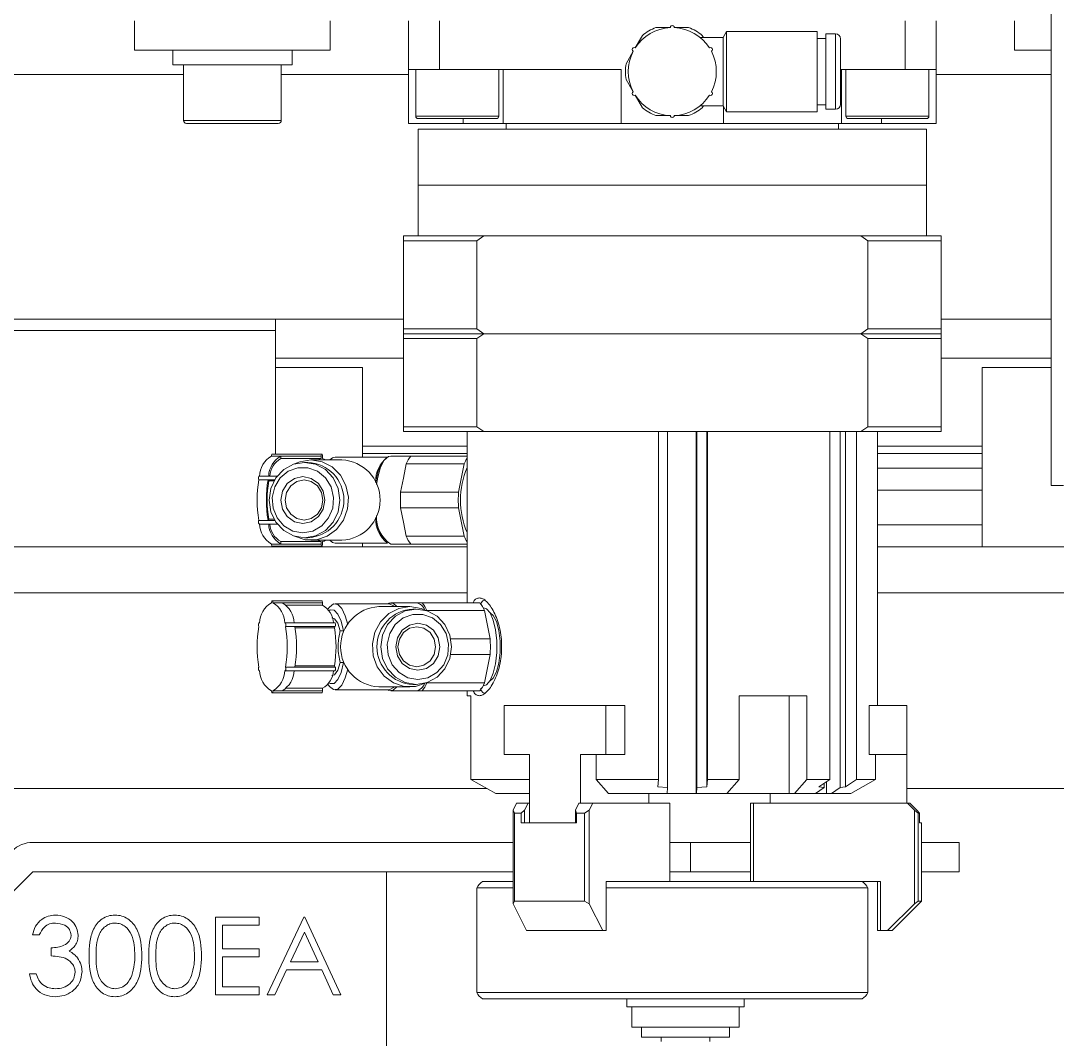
# Model space of a CAD drawing. Header units: millimetres. Extents: x 169 to 14583, y -399 to 10804.
# Drawn here: x 12020.7 to 12126.8, y 2174.3 to 2278.5 of the extents above; entities that cross this region are included whole.
import ezdxf

# ---------------------------------------------------------------- set-up
doc = ezdxf.new("R2010")
doc.units = ezdxf.units.MM
doc.header["$LTSCALE"] = 35

msp = doc.modelspace()

# ---------------------------------------------------------------- linework, layer by layer
at = {"color": 7, "linetype": 'Continuous', "lineweight": 18}
for p, q in [((12126.143, 2279.459), (12126.143, 2230.959)), ((12032.393, 2278.459), (12032.393, 2275.459)), ((12052.393, 2275.459), (12052.393, 2278.459)), ((12060.393, 2273.459), (12060.393, 2278.459)), ((12063.581, 2273.459), (12063.581, 2278.459)), ((12111.204, 2278.459), (12111.204, 2273.459)), ((12114.393, 2273.459), (12114.393, 2278.459)), ((12122.393, 2278.459), (12122.393, 2275.459)), ((12085.722, 2277.759), (12087.193, 2277.759)), ((12087.593, 2277.759), (12089.063, 2277.759)), ((12092.933, 2277.359), (12092.587, 2276.759)), ((12102.193, 2277.359), (12092.933, 2277.359)), ((12092.933, 2277.359), (12092.933, 2269.159)), ((12102.193, 2277.359), (12102.193, 2269.159)), ((12083.596, 2275.682), (12084.331, 2276.955)), ((12092.587, 2276.759), (12090.221, 2276.759)), ((12090.455, 2276.955), (12090.568, 2276.759)), ((12092.587, 2276.759), (12092.587, 2269.759)), ((12103.093, 2276.654), (12102.193, 2276.654)), ((12104.093, 2277.109), (12103.093, 2277.109)), ((12103.093, 2277.109), (12103.093, 2269.409)), ((12104.093, 2269.409), (12104.093, 2277.109)), ((12104.593, 2276.609), (12104.593, 2269.909)), ((12052.393, 2275.459), (12032.393, 2275.459)), ((12036.293, 2275.459), (12036.293, 2273.959)), ((12048.493, 2273.959), (12048.493, 2275.459)), ((12082.66, 2274.062), (12083.396, 2275.336)), ((12122.393, 2275.459), (12126.143, 2275.459)), ((12036.293, 2273.959), (12042.393, 2273.959)), ((12037.393, 2273.959), (12037.393, 2268.259)), ((12042.393, 2273.959), (12048.493, 2273.959)), ((12047.393, 2268.259), (12047.393, 2273.959)), ((12060.393, 2273.459), (12063.581, 2273.459)), ((12060.393, 2267.959), (12060.393, 2273.459)), ((12061.143, 2273.459), (12061.143, 2268.709)), ((12063.581, 2273.459), (12082.172, 2273.459)), ((12069.643, 2268.709), (12069.643, 2273.459)), ((12070.103, 2273.459), (12070.103, 2267.959)), ((12082.172, 2273.459), (12082.172, 2267.959)), ((12104.593, 2273.459), (12111.204, 2273.459)), ((12104.683, 2267.959), (12104.683, 2273.459)), ((12105.143, 2273.459), (12105.143, 2268.709)), ((12111.204, 2273.459), (12114.393, 2273.459)), ((12113.643, 2268.709), (12113.643, 2273.459)), ((12114.393, 2273.459), (12114.393, 2267.959)), ((11999.393, 2272.959), (12037.393, 2272.959)), ((12047.393, 2272.959), (12060.393, 2272.959)), ((12083.396, 2271.182), (12082.66, 2272.455)), ((12114.393, 2272.959), (12126.143, 2272.959)), ((12084.331, 2269.562), (12083.596, 2270.836)), ((12090.221, 2269.759), (12092.587, 2269.759)), ((12090.568, 2269.759), (12090.455, 2269.562)), ((12092.587, 2269.759), (12092.933, 2269.159)), ((12092.613, 2267.959), (12092.613, 2269.714)), ((12092.933, 2269.159), (12102.193, 2269.159)), ((12102.193, 2269.864), (12103.093, 2269.864)), ((12103.093, 2269.409), (12104.093, 2269.409)), ((12037.393, 2268.259), (12047.393, 2268.259)), ((12047.093, 2267.959), (12037.693, 2267.959)), ((12066.008, 2267.959), (12060.393, 2267.959)), ((12061.143, 2268.709), (12069.643, 2268.709)), ((12069.393, 2268.459), (12061.393, 2268.459)), ((12066.008, 2267.959), (12066.008, 2268.459)), ((12070.103, 2267.959), (12066.008, 2267.959)), ((12082.172, 2267.959), (12070.103, 2267.959)), ((12070.393, 2267.959), (12070.393, 2267.359)), ((12082.172, 2267.959), (12092.613, 2267.959)), ((12087.193, 2268.759), (12085.722, 2268.759)), ((12089.063, 2268.759), (12087.593, 2268.759)), ((12104.683, 2267.959), (12092.613, 2267.959)), ((12104.393, 2267.359), (12104.393, 2267.959)), ((12108.777, 2267.959), (12104.683, 2267.959)), ((12105.143, 2268.709), (12113.643, 2268.709)), ((12113.393, 2268.459), (12105.393, 2268.459)), ((12108.777, 2268.459), (12108.777, 2267.959)), ((12114.393, 2267.959), (12108.777, 2267.959)), ((12061.393, 2267.359), (12061.393, 2261.659)), ((12113.393, 2267.359), (12061.393, 2267.359)), ((12113.393, 2261.659), (12113.393, 2267.359)), ((12061.393, 2261.659), (12061.393, 2256.459)), ((12061.393, 2261.659), (12113.393, 2261.659)), ((12113.393, 2256.459), (12113.393, 2261.659)), ((12059.893, 2255.959), (12059.893, 2256.459)), ((12059.893, 2256.459), (12068.125, 2256.459)), ((12068.125, 2256.459), (12067.393, 2255.959)), ((12068.125, 2256.459), (12072.063, 2256.459)), ((12072.063, 2256.459), (12102.722, 2256.459)), ((12102.722, 2256.459), (12106.66, 2256.459)), ((12106.66, 2256.459), (12114.893, 2256.459)), ((12107.393, 2255.959), (12106.66, 2256.459)), ((12114.893, 2256.459), (12114.893, 2255.959)), ((12059.893, 2255.959), (12059.893, 2246.959)), ((12067.393, 2255.959), (12059.893, 2255.959)), ((12067.393, 2255.959), (12067.393, 2246.959)), ((12114.893, 2255.959), (12107.393, 2255.959)), ((12107.393, 2255.959), (12107.393, 2246.959)), ((12114.893, 2255.959), (12114.893, 2246.959)), ((12059.893, 2247.959), (11999.393, 2247.959)), ((12046.793, 2247.959), (12046.793, 2246.794)), ((12126.143, 2247.959), (12114.893, 2247.959)), ((12046.793, 2246.794), (12007.993, 2246.794)), ((12046.793, 2246.794), (12046.793, 2234.159)), ((12059.893, 2246.959), (12067.393, 2246.959)), ((12059.893, 2246.459), (12059.893, 2246.959)), ((12067.393, 2246.959), (12068.125, 2246.459)), ((12106.66, 2246.459), (12107.393, 2246.959)), ((12107.393, 2246.959), (12114.893, 2246.959)), ((12114.893, 2246.959), (12114.893, 2246.459)), ((12059.893, 2245.959), (12059.893, 2246.459)), ((12059.893, 2246.459), (12068.125, 2246.459)), ((12067.393, 2245.959), (12059.893, 2245.959)), ((12059.893, 2236.959), (12059.893, 2245.959)), ((12068.125, 2246.459), (12067.393, 2245.959)), ((12067.393, 2236.959), (12067.393, 2245.959)), ((12106.66, 2246.459), (12068.125, 2246.459)), ((12107.393, 2245.959), (12106.66, 2246.459)), ((12106.66, 2246.459), (12114.893, 2246.459)), ((12107.393, 2236.959), (12107.393, 2245.959)), ((12114.893, 2245.959), (12107.393, 2245.959)), ((12114.893, 2246.459), (12114.893, 2245.959)), ((12114.893, 2236.959), (12114.893, 2245.959)), ((12046.793, 2243.959), (12059.893, 2243.959)), ((12114.893, 2243.959), (12126.143, 2243.959)), ((12055.693, 2242.994), (12046.793, 2242.994)), ((12055.693, 2242.994), (12055.693, 2233.859)), ((12119.093, 2242.994), (12119.093, 2224.659)), ((12126.143, 2242.994), (12119.093, 2242.994)), ((12059.893, 2236.459), (12059.893, 2236.959)), ((12059.893, 2236.959), (12067.393, 2236.959)), ((12068.125, 2236.459), (12059.893, 2236.459)), ((12066.393, 2236.459), (12066.393, 2218.959)), ((12067.393, 2236.959), (12068.125, 2236.459)), ((12106.66, 2236.459), (12068.125, 2236.459)), ((12085.987, 2236.459), (12085.987, 2200.902)), ((12086.915, 2200.07), (12086.915, 2236.459)), ((12089.823, 2199.459), (12089.823, 2236.459)), ((12089.911, 2236.459), (12089.911, 2200.07)), ((12090.91, 2200.128), (12090.91, 2236.459)), ((12090.98, 2200.902), (12090.98, 2236.459)), ((12103.518, 2200.902), (12103.518, 2236.459)), ((12104.564, 2236.459), (12104.564, 2200.07)), ((12105.108, 2200.128), (12105.108, 2236.459)), ((12106.241, 2200.902), (12106.241, 2236.459)), ((12106.66, 2236.459), (12107.393, 2236.959)), ((12114.893, 2236.459), (12106.66, 2236.459)), ((12107.393, 2236.959), (12114.893, 2236.959)), ((12108.393, 2208.459), (12108.393, 2236.459)), ((12114.893, 2236.959), (12114.893, 2236.459)), ((12066.393, 2234.959), (12055.693, 2234.959)), ((12119.093, 2234.959), (12108.393, 2234.959)), ((12046.401, 2233.954), (12047.34, 2233.954)), ((12051.543, 2234.159), (12046.469, 2234.159)), ((12047.34, 2233.954), (12047.34, 2233.704)), ((12047.34, 2233.954), (12051.475, 2233.954)), ((12051.475, 2233.954), (12051.475, 2233.704)), ((12051.612, 2233.704), (12051.612, 2233.954)), ((12066.393, 2234.209), (12055.693, 2234.209)), ((12060.651, 2233.959), (12058.591, 2233.959)), ((12060.651, 2233.959), (12066.393, 2233.959)), ((12119.093, 2234.209), (12108.393, 2234.209)), ((12047.34, 2233.704), (12051.475, 2233.704)), ((12050.12, 2233.309), (12049.778, 2233.309)), ((12053.595, 2233.559), (12050.428, 2233.559)), ((12058.268, 2233.859), (12052.903, 2233.859)), ((12058.031, 2233.65), (12057.868, 2233.464)), ((12060.175, 2233.155), (12059.889, 2231.709)), ((12066.095, 2233.155), (12060.175, 2233.155)), ((12065.524, 2230.262), (12066.095, 2233.155)), ((12046.988, 2231.909), (12045.136, 2231.909)), ((12119.093, 2232.709), (12108.393, 2232.709)), ((12045.103, 2231.534), (12046.043, 2231.534)), ((12046.043, 2231.534), (12046.731, 2231.534)), ((12046.043, 2231.534), (12046.117, 2231.408)), ((12046.117, 2231.408), (12046.659, 2231.408)), ((12059.889, 2231.709), (12059.604, 2230.262)), ((12127.393, 2230.959), (12126.143, 2230.959)), ((12065.524, 2230.262), (12059.604, 2230.262)), ((12119.093, 2230.459), (12108.393, 2230.459)), ((12065.524, 2228.655), (12059.604, 2228.655)), ((12059.604, 2228.655), (12059.889, 2227.209)), ((12066.095, 2225.762), (12065.524, 2228.655)), ((12046.117, 2227.509), (12046.043, 2227.384)), ((12046.117, 2227.509), (12046.659, 2227.509)), ((12045.103, 2227.384), (12046.043, 2227.384)), ((12045.136, 2227.009), (12046.988, 2227.009)), ((12046.043, 2227.384), (12046.731, 2227.384)), ((12059.889, 2227.209), (12060.175, 2225.762)), ((12119.093, 2226.909), (12108.393, 2226.909)), ((12049.778, 2225.609), (12050.12, 2225.609)), ((12057.868, 2225.454), (12058.031, 2225.268)), ((12060.175, 2225.762), (12066.095, 2225.762)), ((12046.793, 2224.659), (12007.993, 2224.659)), ((12046.401, 2224.963), (12047.34, 2224.963)), ((12046.469, 2224.759), (12051.543, 2224.759)), ((12046.793, 2224.759), (12046.793, 2224.659)), ((12055.693, 2224.659), (12046.793, 2224.659)), ((12047.34, 2225.214), (12051.475, 2225.214)), ((12047.34, 2225.214), (12047.34, 2224.963)), ((12047.34, 2224.963), (12051.475, 2224.963)), ((12050.428, 2225.359), (12053.595, 2225.359)), ((12051.475, 2225.214), (12051.475, 2224.963)), ((12051.612, 2224.963), (12051.612, 2225.214)), ((12052.903, 2225.059), (12058.268, 2225.059)), ((12055.693, 2225.059), (12055.693, 2224.659)), ((12066.393, 2224.659), (12055.693, 2224.659)), ((12058.591, 2224.959), (12060.651, 2224.959)), ((12066.393, 2224.959), (12060.651, 2224.959)), ((12119.093, 2224.659), (12108.393, 2224.659)), ((12127.993, 2224.659), (12119.093, 2224.659)), ((12066.393, 2219.959), (11520.243, 2219.959)), ((12066.393, 2219.959), (11588.743, 2219.959)), ((12051.543, 2219.159), (12046.469, 2219.159)), ((12228.743, 2219.959), (12108.393, 2219.959)), ((12234.743, 2219.959), (12108.393, 2219.959)), ((12046.537, 2218.954), (12047.477, 2218.954)), ((12047.477, 2218.954), (12051.612, 2218.954)), ((12047.919, 2218.704), (12051.612, 2218.704)), ((12051.612, 2218.954), (12051.612, 2218.704)), ((12058.403, 2218.859), (12052.903, 2218.859)), ((12060.552, 2218.559), (12057.385, 2218.559)), ((12061.222, 2218.959), (12058.591, 2218.959)), ((12061.202, 2218.309), (12060.86, 2218.309)), ((12061.222, 2218.959), (12061.793, 2218.959)), ((12061.793, 2218.959), (12067.714, 2218.959)), ((12062.269, 2218.155), (12062.273, 2218.136)), ((12068.19, 2218.155), (12062.269, 2218.155)), ((12068.082, 2218.449), (12068.055, 2218.449)), ((12068.761, 2215.262), (12068.19, 2218.155)), ((12045.178, 2216.909), (12045.136, 2216.909)), ((12052.876, 2216.909), (12047.802, 2216.909)), ((12047.835, 2216.534), (12048.774, 2216.534)), ((12048.774, 2216.534), (12052.909, 2216.534)), ((12048.796, 2216.408), (12052.835, 2216.408)), ((12052.909, 2216.534), (12052.835, 2216.408)), ((12053.419, 2216.084), (12053.752, 2216.084)), ((12068.761, 2215.262), (12064.74, 2215.262)), ((12053.752, 2212.834), (12053.419, 2212.834)), ((12068.761, 2213.655), (12064.74, 2213.655)), ((12068.19, 2210.762), (12068.761, 2213.655)), ((12045.136, 2212.009), (12045.178, 2212.009)), ((12047.802, 2212.009), (12052.876, 2212.009)), ((12047.835, 2212.384), (12048.774, 2212.384)), ((12048.774, 2212.384), (12052.909, 2212.384)), ((12048.796, 2212.509), (12052.835, 2212.509)), ((12052.835, 2212.509), (12052.909, 2212.384)), ((12060.86, 2210.609), (12061.202, 2210.609)), ((12062.273, 2210.782), (12062.269, 2210.762)), ((12062.269, 2210.762), (12068.19, 2210.762)), ((12046.469, 2209.759), (12051.543, 2209.759)), ((12046.537, 2209.963), (12047.477, 2209.963)), ((12047.477, 2209.963), (12051.612, 2209.963)), ((12047.919, 2210.214), (12051.612, 2210.214)), ((12051.612, 2210.214), (12051.612, 2209.963)), ((12052.903, 2210.059), (12058.403, 2210.059)), ((12057.385, 2210.359), (12060.552, 2210.359)), ((12058.591, 2209.959), (12061.222, 2209.959)), ((12061.793, 2209.959), (12061.222, 2209.959)), ((12067.714, 2209.959), (12061.793, 2209.959)), ((12066.393, 2209.959), (12066.393, 2209.459)), ((12068.055, 2210.469), (12068.082, 2210.469)), ((12066.777, 2209.459), (12066.393, 2209.459)), ((12066.777, 2200.902), (12066.777, 2209.459)), ((12070.196, 2203.459), (12070.196, 2208.459)), ((12070.196, 2208.459), (12080.589, 2208.459)), ((12080.589, 2208.459), (12080.589, 2203.459)), ((12080.589, 2208.459), (12082.526, 2208.459)), ((12082.526, 2208.459), (12082.526, 2203.459)), ((12101.165, 2209.459), (12094.236, 2209.459)), ((12094.236, 2209.459), (12094.236, 2200.902)), ((12099.357, 2209.459), (12099.357, 2199.459)), ((12101.165, 2200.902), (12101.165, 2209.459)), ((12111.393, 2208.459), (12107.517, 2208.459)), ((12107.517, 2203.459), (12107.517, 2208.459)), ((12111.393, 2203.459), (12111.393, 2208.459)), ((12072.795, 2203.459), (12070.196, 2203.459)), ((12072.795, 2196.459), (12072.795, 2203.459)), ((12080.589, 2203.459), (12077.991, 2203.459)), ((12077.991, 2203.459), (12077.991, 2198.459)), ((12079.598, 2203.459), (12079.598, 2200.902)), ((12080.589, 2203.459), (12082.526, 2203.459)), ((12111.393, 2203.459), (12107.517, 2203.459)), ((12108.177, 2200.902), (12108.177, 2203.459)), ((12111.393, 2198.459), (12111.393, 2203.459)), ((12068.446, 2199.959), (11520.243, 2199.959)), ((12066.777, 2200.902), (12072.795, 2200.902)), ((12069.33, 2199.459), (12066.777, 2200.902)), ((12079.598, 2200.902), (12080.863, 2199.459)), ((12079.598, 2200.902), (12085.987, 2200.902)), ((12085.917, 2200.128), (12085.987, 2200.902)), ((12086.915, 2200.07), (12085.917, 2200.128)), ((12086.915, 2200.07), (12086.86, 2199.459)), ((12089.856, 2199.459), (12089.911, 2200.07)), ((12090.91, 2200.128), (12089.911, 2200.07)), ((12090.98, 2200.902), (12090.91, 2200.128)), ((12090.98, 2200.902), (12094.236, 2200.902)), ((12094.236, 2200.902), (12092.96, 2199.459)), ((12099.888, 2199.459), (12101.165, 2200.902)), ((12101.165, 2200.902), (12103.518, 2200.902)), ((12102.93, 2200.07), (12102.04, 2199.459)), ((12102.385, 2200.128), (12103.518, 2200.902)), ((12102.93, 2200.07), (12102.385, 2200.128)), ((12102.93, 2200.07), (12102.93, 2200.501)), ((12103.157, 2199.459), (12103.157, 2200.656)), ((12103.674, 2199.459), (12104.564, 2200.07)), ((12105.108, 2200.128), (12104.564, 2200.07)), ((12106.241, 2200.902), (12105.108, 2200.128)), ((12105.648, 2199.459), (12108.177, 2200.902)), ((12106.241, 2200.902), (12108.177, 2200.902)), ((12234.743, 2199.959), (12111.393, 2199.959)), ((12069.33, 2199.459), (12072.795, 2199.459)), ((12080.863, 2199.459), (12086.86, 2199.459)), ((12084.991, 2199.459), (12084.991, 2198.459)), ((12089.823, 2199.459), (12086.832, 2199.459)), ((12089.823, 2199.459), (12089.856, 2199.459)), ((12089.856, 2199.459), (12092.96, 2199.459)), ((12099.357, 2199.459), (12092.913, 2199.459)), ((12097.393, 2198.459), (12097.393, 2199.459)), ((12099.357, 2199.459), (12099.888, 2199.459)), ((12099.888, 2199.459), (12102.04, 2199.459)), ((12103.157, 2199.459), (12102.048, 2199.459)), ((12103.157, 2199.459), (12103.674, 2199.459)), ((12103.674, 2199.459), (12105.648, 2199.459)), ((12071.108, 2197.754), (12071.468, 2198.459)), ((12071.468, 2198.459), (12072.643, 2198.459)), ((12072.643, 2198.459), (12072.289, 2197.757)), ((12072.795, 2198.459), (12072.643, 2198.459)), ((12077.485, 2197.757), (12077.839, 2198.459)), ((12077.839, 2198.459), (12079.262, 2198.459)), ((12079.262, 2198.459), (12078.903, 2197.754)), ((12087.14, 2198.459), (12079.262, 2198.459)), ((12087.14, 2190.459), (12087.14, 2198.459)), ((12095.393, 2190.459), (12095.393, 2198.459)), ((12095.393, 2198.459), (12095.693, 2198.459)), ((12095.693, 2198.459), (12095.693, 2190.459)), ((12111.448, 2198.459), (12095.693, 2198.459)), ((12112.167, 2197.754), (12111.448, 2198.459)), ((12111.448, 2198.459), (12111.696, 2198.459)), ((12111.696, 2198.459), (12112.404, 2197.757)), ((12071.108, 2197.754), (12071.243, 2197.459)), ((12071.108, 2188.164), (12071.108, 2197.754)), ((12071.243, 2197.459), (12071.243, 2188.459)), ((12071.927, 2197.459), (12071.243, 2197.459)), ((12071.927, 2197.459), (12072.289, 2197.757)), ((12071.927, 2196.459), (12071.927, 2197.459)), ((12072.289, 2197.757), (12072.289, 2196.459)), ((12077.485, 2197.757), (12077.582, 2197.459)), ((12077.485, 2196.459), (12077.485, 2197.757)), ((12077.582, 2197.459), (12077.582, 2196.459)), ((12078.401, 2197.459), (12077.582, 2197.459)), ((12078.401, 2197.459), (12078.903, 2197.754)), ((12078.401, 2188.459), (12078.401, 2197.459)), ((12078.903, 2197.754), (12078.903, 2188.164)), ((12112.167, 2188.164), (12112.167, 2197.754)), ((12112.167, 2197.754), (12112.534, 2197.459)), ((12112.67, 2197.459), (12112.404, 2197.757)), ((12112.534, 2197.459), (12112.534, 2188.459)), ((12112.67, 2197.459), (12112.534, 2197.459)), ((12112.67, 2196.459), (12112.67, 2197.459)), ((12071.927, 2196.459), (12077.582, 2196.459)), ((12112.67, 2196.459), (12112.893, 2196.459)), ((12112.893, 2188.459), (12112.893, 2196.459)), ((12021.985, 2194.459), (12071.108, 2194.459)), ((12087.14, 2194.459), (12089.243, 2194.459)), ((12089.243, 2194.459), (12095.393, 2194.459)), ((12089.243, 2191.459), (12089.243, 2194.459)), ((12112.893, 2194.459), (12116.743, 2194.459)), ((12116.743, 2191.459), (12116.743, 2194.459)), ((11983.743, 2153.216), (12021.985, 2191.459)), ((12021.985, 2191.459), (12071.108, 2191.459)), ((12058.162, 2173.39), (12058.162, 2191.459)), ((12087.14, 2191.459), (12089.243, 2191.459)), ((12095.393, 2191.459), (12089.243, 2191.459)), ((12116.743, 2191.459), (12112.893, 2191.459)), ((12067.993, 2190.459), (12067.975, 2190.449)), ((12071.108, 2190.449), (12067.975, 2190.449)), ((12071.108, 2190.459), (12067.993, 2190.459)), ((12081.854, 2190.459), (12080.64, 2190.459)), ((12080.64, 2185.459), (12080.64, 2190.459)), ((12106.81, 2190.449), (12080.64, 2190.449)), ((12095.596, 2190.459), (12081.854, 2190.459)), ((12106.264, 2190.459), (12095.596, 2190.459)), ((12108.693, 2190.459), (12106.264, 2190.459)), ((12106.81, 2190.449), (12106.793, 2190.459)), ((12108.393, 2185.459), (12108.393, 2190.459)), ((12108.693, 2190.459), (12108.693, 2185.459)), ((12067.393, 2189.798), (12067.393, 2179.12)), ((12069.269, 2189.798), (12067.393, 2189.798)), ((12071.108, 2189.798), (12069.269, 2189.798)), ((12107.393, 2189.798), (12080.64, 2189.798)), ((12107.393, 2179.12), (12107.393, 2189.798)), ((12071.243, 2188.459), (12071.108, 2188.164)), ((12071.243, 2188.459), (12078.401, 2188.459)), ((12078.903, 2188.164), (12078.401, 2188.459)), ((12109.893, 2185.459), (12112.893, 2188.459)), ((12112.534, 2188.459), (12112.167, 2188.164)), ((12112.534, 2188.459), (12112.893, 2188.459)), ((12072.489, 2185.459), (12071.108, 2188.164)), ((12078.903, 2188.164), (12080.284, 2185.459)), ((12109.405, 2185.459), (12112.167, 2188.164)), ((12040.659, 2186.828), (12045.136, 2186.828)), ((12040.659, 2178.89), (12040.659, 2186.828)), ((12045.136, 2186.828), (12045.136, 2186.014)), ((12045.95, 2178.89), (12049.715, 2186.828)), ((12049.715, 2186.828), (12049.817, 2186.828)), ((12049.817, 2186.828), (12053.481, 2178.89)), ((12041.371, 2186.014), (12041.371, 2183.571)), ((12045.136, 2186.014), (12041.371, 2186.014)), ((12049.758, 2185.279), (12048.323, 2182.249)), ((12051.158, 2182.249), (12049.758, 2185.279)), ((12080.284, 2185.459), (12072.489, 2185.459)), ((12080.64, 2185.459), (12080.284, 2185.459)), ((12108.693, 2185.459), (12108.393, 2185.459)), ((12109.405, 2185.459), (12108.693, 2185.459)), ((12109.893, 2185.459), (12109.405, 2185.459)), ((12022.647, 2184.996), (12021.934, 2184.996)), ((12023.868, 2182.859), (12023.868, 2183.673)), ((12041.371, 2183.571), (12045.136, 2183.571)), ((12045.136, 2183.571), (12045.136, 2182.757)), ((12045.136, 2182.757), (12041.371, 2182.757)), ((12041.371, 2182.757), (12041.371, 2179.705)), ((12048.323, 2182.249), (12051.158, 2182.249)), ((12021.629, 2181.027), (12022.341, 2181.027)), ((12047.935, 2181.434), (12046.729, 2178.89)), ((12051.533, 2181.434), (12047.935, 2181.434)), ((12052.706, 2178.89), (12051.533, 2181.434)), ((12045.136, 2178.89), (12040.659, 2178.89)), ((12041.371, 2179.705), (12045.136, 2179.705)), ((12045.136, 2179.705), (12045.136, 2178.89)), ((12046.729, 2178.89), (12045.95, 2178.89)), ((12053.481, 2178.89), (12052.706, 2178.89)), ((12067.393, 2179.12), (12069.269, 2179.12)), ((12069.269, 2179.12), (12107.393, 2179.12)), ((12067.975, 2178.469), (12067.993, 2178.459)), ((12067.975, 2178.469), (12106.81, 2178.469)), ((12067.993, 2178.459), (12106.793, 2178.459)), ((12082.743, 2178.459), (12082.743, 2177.659)), ((12094.743, 2177.659), (12094.743, 2178.459)), ((12106.793, 2178.459), (12106.81, 2178.469)), ((12082.743, 2177.659), (12094.743, 2177.659)), ((12083.243, 2177.659), (12083.243, 2175.559)), ((12094.243, 2175.559), (12094.243, 2177.659)), ((12083.243, 2175.559), (12094.243, 2175.559)), ((12084.243, 2175.559), (12084.243, 2174.559)), ((12093.243, 2174.559), (12093.243, 2175.559)), ((12093.243, 2174.559), (12084.243, 2174.559)), ((12086.243, 2174.559), (12086.243, 2174.109)), ((12091.243, 2174.109), (12091.243, 2174.559))]:
    msp.add_line(p, q, dxfattribs=at)
at = {"color": 7, "linetype": 'Continuous', "lineweight": 18, "flags": 128}
for points in [[(12046.469, 2234.159), (12046.443, 2234.143), (12046.42, 2234.099), (12046.405, 2234.032), (12046.401, 2233.954)], [(12051.612, 2233.954), (12051.607, 2234.032), (12051.592, 2234.099), (12051.57, 2234.143), (12051.543, 2234.159), (12051.517, 2234.143), (12051.494, 2234.099), (12051.48, 2234.032), (12051.475, 2233.954)], [(12057.15, 2231.04), (12057.279, 2231.811), (12057.562, 2232.804), (12057.929, 2233.521), (12058.351, 2233.904), (12058.591, 2233.959)], [(12049.778, 2225.609), (12048.66, 2225.797), (12047.652, 2226.344), (12046.851, 2227.196), (12046.338, 2228.269), (12046.161, 2229.459), (12046.338, 2230.649), (12046.851, 2231.722), (12047.652, 2232.574), (12048.66, 2233.121), (12049.778, 2233.309), (12050.896, 2233.121), (12051.905, 2232.574), (12052.705, 2231.722), (12053.219, 2230.649), (12053.396, 2229.459), (12053.219, 2228.269), (12052.705, 2227.196), (12051.905, 2226.344), (12050.896, 2225.797), (12049.778, 2225.609)], [(12050.428, 2233.559), (12049.293, 2233.377), (12048.753, 2233.151)], [(12048.753, 2225.767), (12048.757, 2225.765), (12049.854, 2225.405), (12051.002, 2225.405), (12052.1, 2225.765), (12053.049, 2226.453), (12053.765, 2227.409), (12054.184, 2228.547), (12054.27, 2229.765), (12054.015, 2230.957), (12053.44, 2232.015), (12052.599, 2232.847), (12051.564, 2233.377), (12050.428, 2233.559), (12050.428, 2233.559)], [(12051.475, 2233.704), (12051.303, 2233.65), (12051.161, 2233.559)], [(12051.926, 2233.559), (12051.784, 2233.65), (12051.612, 2233.704)], [(12052.903, 2233.859), (12052.631, 2233.787), (12052.356, 2233.559)], [(12045.136, 2231.909), (12045.119, 2231.903), (12045.095, 2231.868), (12045.077, 2231.809), (12045.068, 2231.734), (12045.07, 2231.655), (12045.083, 2231.585), (12045.103, 2231.534)], [(12049.607, 2226.109), (12050.629, 2226.29), (12051.541, 2226.815), (12052.243, 2227.627), (12052.659, 2228.637), (12052.745, 2229.736), (12052.49, 2230.805), (12051.923, 2231.728), (12051.106, 2232.405), (12050.125, 2232.763), (12049.089, 2232.763), (12048.109, 2232.405), (12047.291, 2231.728), (12046.725, 2230.805), (12046.47, 2229.736), (12046.556, 2228.637), (12046.972, 2227.627), (12047.674, 2226.815), (12048.585, 2226.29), (12049.607, 2226.109)], [(12049.607, 2227.059), (12048.744, 2227.242), (12048.013, 2227.762), (12047.524, 2228.541), (12047.352, 2229.459), (12047.524, 2230.377), (12048.013, 2231.156), (12048.744, 2231.676), (12049.607, 2231.859), (12050.47, 2231.676), (12051.202, 2231.156), (12051.691, 2230.377), (12051.863, 2229.459), (12051.691, 2228.541), (12051.202, 2227.762), (12050.47, 2227.242), (12049.607, 2227.059)], [(12049.727, 2227.409), (12050.464, 2227.565), (12051.089, 2228.009), (12051.507, 2228.674), (12051.653, 2229.459), (12051.507, 2230.243), (12051.089, 2230.909), (12050.464, 2231.353), (12049.727, 2231.509), (12048.99, 2231.353), (12048.365, 2230.909), (12047.947, 2230.243), (12047.801, 2229.459), (12047.947, 2228.674), (12048.365, 2228.009), (12048.99, 2227.565), (12049.727, 2227.409)], [(12045.103, 2227.384), (12045.083, 2227.333), (12045.07, 2227.263), (12045.068, 2227.184), (12045.077, 2227.109), (12045.095, 2227.05), (12045.119, 2227.015), (12045.136, 2227.009)], [(12046.401, 2224.963), (12046.405, 2224.885), (12046.42, 2224.819), (12046.443, 2224.775), (12046.469, 2224.759)], [(12051.161, 2225.359), (12051.303, 2225.268), (12051.475, 2225.214)], [(12051.475, 2224.963), (12051.48, 2224.885), (12051.494, 2224.819), (12051.517, 2224.775), (12051.543, 2224.759), (12051.57, 2224.775), (12051.592, 2224.819), (12051.607, 2224.885), (12051.612, 2224.963)], [(12051.612, 2225.214), (12051.784, 2225.268), (12051.926, 2225.359)], [(12052.356, 2225.359), (12052.631, 2225.131), (12052.903, 2225.059)], [(12046.401, 2218.954), (12046.405, 2219.032), (12046.42, 2219.099), (12046.443, 2219.143), (12046.469, 2219.159), (12046.496, 2219.143), (12046.518, 2219.099), (12046.533, 2219.032), (12046.537, 2218.954)], [(12051.543, 2219.159), (12051.57, 2219.143), (12051.592, 2219.099), (12051.607, 2219.032), (12051.612, 2218.954)], [(12052.167, 2218.298), (12052.313, 2218.507), (12052.736, 2218.832), (12053.174, 2218.787), (12053.589, 2218.375), (12053.945, 2217.632), (12054.188, 2216.747)], [(12053.752, 2216.084), (12053.52, 2217.075), (12053.193, 2217.805), (12052.805, 2218.2), (12052.394, 2218.221), (12052.265, 2218.148)], [(12060.552, 2218.559), (12059.416, 2218.377), (12058.382, 2217.847), (12057.54, 2217.015), (12056.966, 2215.957), (12056.71, 2214.765), (12056.796, 2213.547), (12057.215, 2212.409), (12057.931, 2211.453), (12058.88, 2210.765), (12059.978, 2210.405), (12061.126, 2210.405), (12062.224, 2210.765), (12062.275, 2210.792)], [(12061.202, 2210.609), (12060.084, 2210.797), (12059.075, 2211.344), (12058.275, 2212.196), (12057.761, 2213.269), (12057.584, 2214.459), (12057.761, 2215.649), (12058.275, 2216.722), (12059.075, 2217.574), (12060.084, 2218.121), (12061.202, 2218.309), (12062.32, 2218.121), (12063.328, 2217.574), (12064.129, 2216.722), (12064.643, 2215.649), (12064.82, 2214.459), (12064.643, 2213.269), (12064.129, 2212.196), (12063.328, 2211.344), (12062.32, 2210.797), (12061.202, 2210.609)], [(12059.225, 2218.559), (12058.832, 2218.904), (12058.39, 2218.92), (12058.268, 2218.859)], [(12058.949, 2218.559), (12058.876, 2218.636), (12058.447, 2218.857), (12058.403, 2218.859)], [(12062.275, 2218.126), (12061.688, 2218.377), (12060.552, 2218.559)], [(12068.082, 2218.449), (12068.386, 2218.349), (12068.764, 2217.914), (12069.082, 2217.173), (12069.311, 2216.19), (12069.431, 2215.054), (12069.431, 2213.864), (12069.311, 2212.728), (12069.082, 2211.745), (12068.764, 2211.003), (12068.386, 2210.569), (12068.082, 2210.469)], [(12045.103, 2216.534), (12045.083, 2216.585), (12045.07, 2216.655), (12045.068, 2216.734), (12045.077, 2216.809), (12045.095, 2216.868), (12045.119, 2216.903), (12045.146, 2216.907), (12045.172, 2216.88)], [(12047.766, 2216.88), (12047.792, 2216.907), (12047.819, 2216.903), (12047.843, 2216.868), (12047.861, 2216.809), (12047.87, 2216.734), (12047.868, 2216.655), (12047.855, 2216.585), (12047.835, 2216.534)], [(12053.419, 2216.084), (12053.165, 2216.856), (12052.833, 2217.312), (12052.577, 2217.409)], [(12052.876, 2216.909), (12052.893, 2216.903), (12052.918, 2216.868), (12052.936, 2216.809), (12052.944, 2216.734), (12052.942, 2216.655), (12052.93, 2216.585), (12052.909, 2216.534)], [(12061.373, 2211.109), (12062.395, 2211.29), (12063.306, 2211.815), (12064.008, 2212.627), (12064.424, 2213.637), (12064.51, 2214.736), (12064.256, 2215.805), (12063.689, 2216.728), (12062.871, 2217.405), (12061.891, 2217.763), (12060.855, 2217.763), (12059.875, 2217.405), (12059.057, 2216.728), (12058.49, 2215.805), (12058.236, 2214.736), (12058.321, 2213.637), (12058.737, 2212.627), (12059.439, 2211.815), (12060.351, 2211.29), (12061.373, 2211.109)], [(12068.756, 2217.929), (12069.08, 2217.664), (12069.41, 2217.034), (12069.652, 2216.125), (12069.78, 2215.035), (12069.78, 2213.883), (12069.652, 2212.793), (12069.41, 2211.884), (12069.08, 2211.254), (12068.756, 2210.989)], [(12061.373, 2212.059), (12060.51, 2212.242), (12059.778, 2212.762), (12059.289, 2213.541), (12059.118, 2214.459), (12059.289, 2215.377), (12059.778, 2216.156), (12060.51, 2216.676), (12061.373, 2216.859), (12062.236, 2216.676), (12062.968, 2216.156), (12063.456, 2215.377), (12063.628, 2214.459), (12063.456, 2213.541), (12062.968, 2212.762), (12062.236, 2212.242), (12061.373, 2212.059)], [(12061.253, 2212.409), (12061.99, 2212.565), (12062.615, 2213.009), (12063.033, 2213.674), (12063.179, 2214.459), (12063.033, 2215.243), (12062.615, 2215.909), (12061.99, 2216.353), (12061.253, 2216.509), (12060.516, 2216.353), (12059.891, 2215.909), (12059.473, 2215.243), (12059.327, 2214.459), (12059.473, 2213.674), (12059.891, 2213.009), (12060.516, 2212.565), (12061.253, 2212.409)], [(12052.265, 2210.77), (12052.394, 2210.697), (12052.805, 2210.718), (12053.193, 2211.113), (12053.52, 2211.843), (12053.752, 2212.834)], [(12052.577, 2211.509), (12052.833, 2211.605), (12053.165, 2212.061), (12053.419, 2212.834)], [(12045.172, 2212.038), (12045.146, 2212.011), (12045.119, 2212.015), (12045.095, 2212.05), (12045.077, 2212.109), (12045.068, 2212.184), (12045.07, 2212.263), (12045.083, 2212.333), (12045.103, 2212.384)], [(12047.835, 2212.384), (12047.855, 2212.333), (12047.868, 2212.263), (12047.87, 2212.184), (12047.861, 2212.109), (12047.843, 2212.05), (12047.819, 2212.015), (12047.792, 2212.011), (12047.766, 2212.038)], [(12054.188, 2212.171), (12053.945, 2211.286), (12053.589, 2210.543), (12053.174, 2210.131), (12052.736, 2210.086), (12052.313, 2210.411), (12052.167, 2210.62)], [(12052.909, 2212.384), (12052.93, 2212.333), (12052.942, 2212.263), (12052.944, 2212.184), (12052.936, 2212.109), (12052.918, 2212.05), (12052.893, 2212.015), (12052.876, 2212.009)], [(12046.537, 2209.963), (12046.533, 2209.885), (12046.518, 2209.819), (12046.496, 2209.775), (12046.469, 2209.759), (12046.443, 2209.775), (12046.42, 2209.819), (12046.405, 2209.885), (12046.401, 2209.963)], [(12051.612, 2209.963), (12051.607, 2209.885), (12051.592, 2209.819), (12051.57, 2209.775), (12051.543, 2209.759)], [(12058.268, 2210.059), (12058.39, 2209.998), (12058.832, 2210.014), (12059.225, 2210.359)], [(12058.403, 2210.059), (12058.447, 2210.061), (12058.876, 2210.282), (12058.949, 2210.359)]]:
    msp.add_lwpolyline(points, dxfattribs=at)
at = {"color": 7, "linetype": 'Continuous', "lineweight": 18}
for centre, radius, start, end in [((12087.393, 2273.259), 4.5, 92.54669, 147.45331), ((12087.393, 2273.259), 4.8, 110.36413, 129.63587), ((12087.393, 2277.759), 0.2, 358.72666, 181.27334), ((12087.393, 2273.259), 4.5, 32.54669, 87.45331), ((12087.393, 2273.259), 4.8, 50.36413, 69.63587), ((12104.093, 2276.609), 0.5, 0, 90), ((12087.393, 2273.259), 4.5, 152.54669, 207.45331), ((12083.496, 2275.509), 0.2, 58.72666, 241.27334), ((12091.29, 2275.509), 0.2, 298.72666, 121.27334), ((12087.393, 2273.259), 4.5, 332.54669, 27.45331), ((12087.393, 2273.259), 4.8, 170.36413, 189.63587), ((12083.496, 2271.009), 0.2, 118.72666, 301.27334), ((12091.29, 2271.009), 0.2, 238.72666, 61.27334), ((12087.393, 2273.259), 4.5, 212.54669, 267.45331), ((12087.393, 2273.259), 4.5, 272.54669, 327.45331), ((12087.393, 2273.259), 4.8, 230.36413, 249.63587), ((12087.393, 2273.259), 4.8, 290.36413, 309.63587), ((12104.093, 2269.909), 0.5, 270, 0), ((12037.693, 2268.259), 0.3, 180, 270), ((12047.093, 2268.259), 0.3, 270, 0), ((12061.393, 2268.709), 0.25, 180, 270), ((12069.393, 2268.709), 0.25, 270, 0), ((12087.393, 2268.759), 0.2, 178.72666, 1.27334), ((12105.393, 2268.709), 0.25, 180, 270), ((12113.393, 2268.709), 0.25, 270, 0), ((12047.622, 2231.83), 2.451, 119.88802, 178.8273), ((12048.562, 2231.83), 2.451, 119.88802, 178.8273), ((12062.731, 2232.184), 2.735, 139.5267, 159.18862), ((12048.436, 2231.774), 2.219, 119.58807, 176.52495), ((12049.947, 2229.459), 3.854, 272.58445, 87.41555), ((12053.405, 2229.459), 4.104, 272.6617, 87.3383), ((12060.274, 2231.324), 3.237, 129.37445, 180.38622), ((12061.696, 2230.824), 4.65, 145.41285, 174.85457), ((12069.139, 2231.941), 3.277, 146.92632, 158.24632), ((12074.475, 2229.459), 8.743, 157.5823, 202.4177), ((12057.322, 2229.459), 12.394, 170.36388, 189.63612), ((12058.262, 2229.459), 12.394, 170.36388, 189.63612), ((12057.667, 2229.459), 11.713, 170.41927, 189.58073), ((12073.513, 2229.459), 13.932, 176.69401, 183.30599), ((12079.433, 2229.459), 13.932, 176.69401, 183.30599), ((12060.274, 2227.594), 3.237, 179.61378, 230.62555), ((12061.696, 2228.094), 4.65, 185.14543, 214.58715), ((12060.321, 2227.628), 3.181, 175.49216, 237.05096), ((12047.622, 2227.088), 2.451, 181.1727, 240.11198), ((12048.562, 2227.088), 2.451, 181.1727, 240.11198), ((12048.436, 2227.143), 2.219, 183.47505, 240.41193), ((12062.731, 2226.734), 2.735, 200.81138, 220.4733), ((12069.139, 2226.977), 3.277, 201.75368, 213.07368), ((12047.622, 2216.83), 2.451, 119.88802, 178.8273), ((12045.316, 2216.83), 2.451, 1.1727, 60.11198), ((12046.256, 2216.83), 2.451, 1.1727, 60.11198), ((12050.516, 2216.774), 2.219, 3.47505, 60.41193), ((12057.571, 2214.459), 4.104, 92.60233, 267.39767), ((12061.034, 2214.459), 3.854, 92.58445, 267.41555), ((12060.99, 2217.843), 1.14, 19.90464, 78.23066), ((12059.713, 2217.184), 2.735, 20.81138, 40.4733), ((12065.633, 2217.184), 2.735, 20.81138, 40.4733), ((12057.322, 2214.459), 12.394, 170.36388, 189.63612), ((12035.616, 2214.459), 12.394, 350.36388, 9.63612), ((12036.555, 2214.459), 12.394, 350.36388, 9.63612), ((12041.285, 2214.459), 11.713, 350.41927, 9.58073), ((12054.852, 2214.459), 13.932, 356.69401, 3.30599), ((12047.622, 2212.088), 2.451, 181.1727, 240.11198), ((12045.316, 2212.088), 2.451, 299.88802, 358.8273), ((12046.256, 2212.088), 2.451, 299.88802, 358.8273), ((12050.516, 2212.143), 2.219, 299.58807, 356.52495), ((12060.948, 2211.123), 1.196, 283.25192, 338.61277), ((12059.713, 2211.734), 2.735, 319.5267, 339.18862), ((12065.633, 2211.734), 2.735, 319.5267, 339.18862), ((12021.985, 2191.459), 3, 90, 135), ((12068.675, 2189.236), 1.4, 120, 156.36774), ((12106.11, 2189.236), 1.4, 23.63226, 60), ((12068.675, 2179.681), 1.4, 203.63226, 240), ((12106.11, 2179.681), 1.4, 300, 336.36774)]:
    msp.add_arc(centre, radius, start, end, dxfattribs=at)
for points, knots in [([(12067.659, 2219.459), (12067.776, 2219.44), (12068.009, 2219.403), (12068.525, 2219.007), (12069.181, 2218.088), (12069.684, 2216.701), (12069.899, 2215.446), (12069.956, 2214.46), (12069.9, 2213.476), (12069.684, 2212.219), (12069.182, 2210.833), (12068.524, 2209.906), (12068.012, 2209.526), (12067.651, 2209.421), (12067.344, 2209.543), (12067.129, 2209.688), (12067.06, 2209.918), (12067.047, 2209.959)], [0, 0, 0, 0, 0.0549603, 0.110084, 0.2195655, 0.3289745, 0.3840408, 0.4388783, 0.4940328, 0.548907, 0.6585418, 0.7680437, 0.8228481, 0.8779702, 0.9329144, 0.9879106, 1, 1, 1, 1]), ([(12067.047, 2218.959), (12067.059, 2218.999), (12067.128, 2219.228), (12067.34, 2219.385), (12067.553, 2219.434), (12067.659, 2219.459)], [0, 0, 0, 0, 0.0961697, 0.5481865, 1, 1, 1, 1]), ([(12067.84, 2218.874), (12067.874, 2218.949), (12067.977, 2219.18), (12068.109, 2219.207), (12068.198, 2219.226)], [0, 0, 0, 0, 0.3274543, 1, 1, 1, 1]), ([(12053.419, 2212.834), (12053.364, 2213.072), (12053.253, 2213.549), (12053.192, 2214.405), (12053.24, 2215.219), (12053.336, 2215.76), (12053.403, 2216.022), (12053.419, 2216.084)], [0, 0, 0, 0, 0.24551538, 0.49243706, 0.71465702, 0.93321372, 1, 1, 1, 1]), ([(12068.198, 2209.692), (12068.11, 2209.717), (12067.947, 2209.763), (12067.819, 2210.062), (12067.76, 2210.199)], [0, 0, 0, 0, 0.53869991, 1, 1, 1, 1]), ([(12021.934, 2184.996), (12022.026, 2185.301), (12022.208, 2185.911), (12022.815, 2186.586), (12023.549, 2186.973), (12024.048, 2187.012), (12024.297, 2187.031)], [0, 0, 0, 0, 0.2802877, 0.5596797, 0.7797465, 1, 1, 1, 1]), ([(12024.307, 2186.217), (12024.1, 2186.201), (12023.688, 2186.168), (12023.032, 2185.771), (12022.793, 2185.29), (12022.647, 2184.996)], [0, 0, 0, 0, 0.280636, 0.5603644, 1, 1, 1, 1]), ([(12024.297, 2187.031), (12024.618, 2186.997), (12025.261, 2186.928), (12026.03, 2186.418), (12026.518, 2185.726), (12026.583, 2185.221), (12026.615, 2184.969)], [0, 0, 0, 0, 0.280085, 0.5598683, 0.7800992, 1, 1, 1, 1]), ([(12025.903, 2184.972), (12025.863, 2185.18), (12025.782, 2185.597), (12025.174, 2186.111), (12024.635, 2186.177), (12024.307, 2186.217)], [0, 0, 0, 0, 0.278859, 0.5600742, 1, 1, 1, 1]), ([(12027.735, 2182.856), (12027.745, 2183.319), (12027.766, 2184.244), (12028.051, 2185.388), (12028.543, 2186.182), (12029.059, 2186.656), (12029.692, 2186.975), (12030.156, 2187.013), (12030.389, 2187.031)], [0, 0, 0, 0, 0.2505259, 0.5001642, 0.6252727, 0.7501982, 0.8751106, 1, 1, 1, 1]), ([(12030.412, 2186.217), (12030.23, 2186.199), (12029.866, 2186.163), (12029.384, 2185.884), (12028.999, 2185.493), (12028.647, 2184.85), (12028.469, 2183.947), (12028.454, 2183.222), (12028.447, 2182.859)], [0, 0, 0, 0, 0.1248745, 0.2498892, 0.3747257, 0.4997892, 0.7494997, 1, 1, 1, 1]), ([(12030.389, 2187.031), (12030.622, 2187.013), (12031.089, 2186.975), (12031.942, 2186.56), (12032.702, 2185.619), (12033.089, 2184.256), (12033.115, 2183.323), (12033.128, 2182.856)], [0, 0, 0, 0, 0.1251695, 0.2503357, 0.4988652, 0.7490161, 1, 1, 1, 1]), ([(12032.416, 2182.859), (12032.405, 2183.222), (12032.383, 2183.948), (12032.128, 2185.014), (12031.6, 2185.791), (12030.957, 2186.16), (12030.594, 2186.198), (12030.412, 2186.217)], [0, 0, 0, 0, 0.2509212, 0.5013084, 0.7496415, 0.8749087, 1, 1, 1, 1]), ([(12033.84, 2182.856), (12033.851, 2183.319), (12033.872, 2184.244), (12034.156, 2185.388), (12034.649, 2186.182), (12035.165, 2186.656), (12035.798, 2186.975), (12036.262, 2187.013), (12036.494, 2187.031)], [0, 0, 0, 0, 0.2505259, 0.5001642, 0.6252727, 0.7501982, 0.8751106, 1, 1, 1, 1]), ([(12036.518, 2186.217), (12036.336, 2186.199), (12035.972, 2186.163), (12035.489, 2185.884), (12035.104, 2185.493), (12034.753, 2184.85), (12034.575, 2183.947), (12034.56, 2183.222), (12034.553, 2182.859)], [0, 0, 0, 0, 0.1248745, 0.2498892, 0.3747257, 0.4997892, 0.7494997, 1, 1, 1, 1]), ([(12036.494, 2187.031), (12036.728, 2187.013), (12037.195, 2186.975), (12038.048, 2186.56), (12038.807, 2185.619), (12039.194, 2184.256), (12039.221, 2183.323), (12039.234, 2182.856)], [0, 0, 0, 0, 0.1251695, 0.2503357, 0.4988652, 0.7490161, 1, 1, 1, 1]), ([(12038.522, 2182.859), (12038.511, 2183.222), (12038.489, 2183.948), (12038.234, 2185.014), (12037.706, 2185.791), (12037.063, 2186.16), (12036.7, 2186.198), (12036.518, 2186.217)], [0, 0, 0, 0, 0.2509212, 0.5013084, 0.7496415, 0.8749087, 1, 1, 1, 1]), ([(12023.868, 2183.673), (12024.316, 2183.715), (12024.989, 2183.777), (12025.646, 2184.243), (12025.871, 2184.638), (12025.892, 2184.861), (12025.903, 2184.972)], [0, 0, 0, 0, 0.4994185, 0.749016, 0.8745437, 1, 1, 1, 1]), ([(12026.615, 2184.969), (12026.602, 2184.786), (12026.577, 2184.419), (12026.291, 2183.81), (12025.917, 2183.516), (12025.688, 2183.336)], [0, 0, 0, 0, 0.2805082, 0.5607923, 1, 1, 1, 1]), ([(12025.688, 2183.336), (12025.873, 2183.24), (12026.203, 2183.067), (12026.443, 2182.784), (12026.549, 2182.659)], [0, 0, 0, 0, 0.5597945, 1, 1, 1, 1]), ([(12026.31, 2181.18), (12026.299, 2181.318), (12026.276, 2181.595), (12026.027, 2182.096), (12025.507, 2182.588), (12024.691, 2182.803), (12024.143, 2182.84), (12023.868, 2182.859)], [0, 0, 0, 0, 0.1252401, 0.2504968, 0.4992221, 0.7490335, 1, 1, 1, 1]), ([(12026.549, 2182.659), (12026.701, 2182.416), (12026.973, 2181.982), (12027.007, 2181.473), (12027.022, 2181.248)], [0, 0, 0, 0, 0.5594191, 1, 1, 1, 1]), ([(12030.389, 2178.687), (12030.157, 2178.706), (12029.694, 2178.743), (12028.85, 2179.16), (12028.107, 2180.106), (12027.77, 2181.469), (12027.746, 2182.393), (12027.735, 2182.856)], [0, 0, 0, 0, 0.1251812, 0.250351, 0.4987777, 0.7489456, 1, 1, 1, 1]), ([(12028.447, 2182.859), (12028.454, 2182.496), (12028.469, 2181.772), (12028.675, 2180.691), (12029.224, 2179.923), (12029.867, 2179.559), (12030.231, 2179.52), (12030.412, 2179.501)], [0, 0, 0, 0, 0.2510852, 0.5013708, 0.7496281, 0.8748771, 1, 1, 1, 1]), ([(12033.128, 2182.856), (12033.115, 2182.389), (12033.09, 2181.458), (12032.704, 2180.095), (12031.939, 2179.16), (12031.089, 2178.743), (12030.622, 2178.706), (12030.389, 2178.687)], [0, 0, 0, 0, 0.25100191, 0.50113776, 0.74961167, 0.87480684, 1, 1, 1, 1]), ([(12032.115, 2180.864), (12032.216, 2181.23), (12032.397, 2181.883), (12032.41, 2182.561), (12032.416, 2182.859)], [0, 0, 0, 0, 0.5595988, 1, 1, 1, 1]), ([(12036.494, 2178.687), (12036.263, 2178.706), (12035.799, 2178.743), (12034.956, 2179.16), (12034.213, 2180.106), (12033.875, 2181.469), (12033.852, 2182.393), (12033.84, 2182.856)], [0, 0, 0, 0, 0.1251812, 0.250351, 0.4987777, 0.7489456, 1, 1, 1, 1]), ([(12034.553, 2182.859), (12034.56, 2182.496), (12034.575, 2181.772), (12034.781, 2180.691), (12035.33, 2179.923), (12035.973, 2179.559), (12036.337, 2179.52), (12036.518, 2179.501)], [0, 0, 0, 0, 0.2510852, 0.5013708, 0.7496281, 0.8748771, 1, 1, 1, 1]), ([(12039.234, 2182.856), (12039.221, 2182.389), (12039.195, 2181.458), (12038.809, 2180.095), (12038.045, 2179.16), (12037.194, 2178.743), (12036.728, 2178.706), (12036.494, 2178.687)], [0, 0, 0, 0, 0.2510019, 0.5011378, 0.7496117, 0.8748068, 1, 1, 1, 1]), ([(12038.221, 2180.864), (12038.322, 2181.23), (12038.503, 2181.883), (12038.516, 2182.561), (12038.522, 2182.859)], [0, 0, 0, 0, 0.5595988, 1, 1, 1, 1]), ([(12024.276, 2178.687), (12023.912, 2178.719), (12023.185, 2178.782), (12022.326, 2179.392), (12021.827, 2180.194), (12021.695, 2180.749), (12021.629, 2181.027)], [0, 0, 0, 0, 0.2798859, 0.5589785, 0.7792629, 1, 1, 1, 1]), ([(12022.341, 2181.027), (12022.414, 2180.797), (12022.544, 2180.385), (12022.835, 2180.069), (12022.963, 2179.93)], [0, 0, 0, 0, 0.5606944, 1, 1, 1, 1]), ([(12027.022, 2181.248), (12026.965, 2180.859), (12026.852, 2180.079), (12026.106, 2179.223), (12025.199, 2178.758), (12024.584, 2178.711), (12024.276, 2178.687)], [0, 0, 0, 0, 0.279304, 0.5588383, 0.779277, 1, 1, 1, 1]), ([(12024.289, 2179.501), (12024.564, 2179.519), (12025.114, 2179.556), (12025.779, 2179.968), (12026.23, 2180.533), (12026.283, 2180.965), (12026.31, 2181.18)], [0, 0, 0, 0, 0.2805991, 0.5601509, 0.7803026, 1, 1, 1, 1]), ([(12030.412, 2179.501), (12030.629, 2179.528), (12031.063, 2179.583), (12031.733, 2180.036), (12031.97, 2180.55), (12032.115, 2180.864)], [0, 0, 0, 0, 0.2802572, 0.5607811, 1, 1, 1, 1]), ([(12036.518, 2179.501), (12036.735, 2179.528), (12037.169, 2179.583), (12037.839, 2180.036), (12038.076, 2180.55), (12038.221, 2180.864)], [0, 0, 0, 0, 0.2802572, 0.5607811, 1, 1, 1, 1]), ([(12022.963, 2179.93), (12023.191, 2179.788), (12023.599, 2179.532), (12024.078, 2179.511), (12024.289, 2179.501)], [0, 0, 0, 0, 0.558748, 1, 1, 1, 1])]:
    msp.add_open_spline(points, degree=3, knots=knots, dxfattribs=at)

doc.saveas('drawing.dxf')
